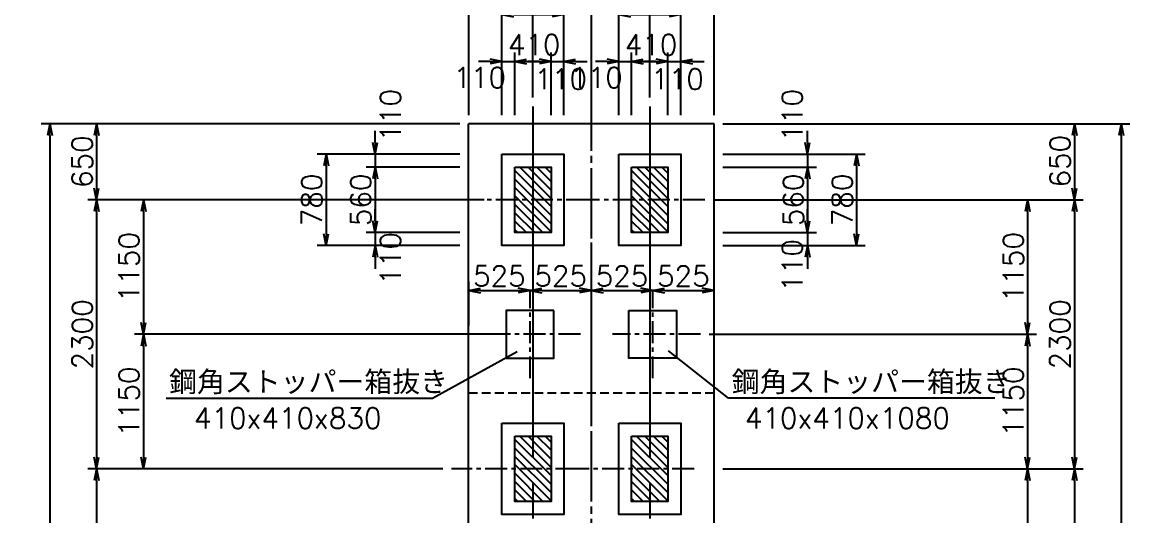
# Model space of a CAD drawing. Extents: x 284700 to 368800, y 984 to 60384.
# Drawn here: x 329771 to 348734, y 40864 to 49309 of the extents above; entities that cross this region are included whole.
import ezdxf

# ---------------------------------------------------------------- set-up
doc = ezdxf.new("R2010")
doc.units = 0
doc.header["$LTSCALE"] = 300
doc.header["$MEASUREMENT"] = 0
for name, pattern in [('CENTER', [2, 1.25, -0.25, 0.25, -0.25]), ('HIDDEN', [0.375, 0.25, -0.125]), ('TEN1SEN1', [25, 20, -1.5, 2, -1.5])]:
    doc.linetypes.add(name, pattern=pattern)
doc.layers.get('0').update_dxf_attribs({"linetype": 'CONTINUOUS'})
doc.layers.get('DEFPOINTS').update_dxf_attribs({"linetype": 'CONTINUOUS'})
for name, color, linetype in [('支承部詳細図', 3, 'CONTINUOUS'), ('構造上部', 4, 'CONTINUOUS'), ('記号-1', 7, 'CONTINUOUS')]:
    doc.layers.add(name, color=color, linetype=linetype)
doc.styles.add('MS明朝', font='MS PMincho.ttf')
doc.styles.get("Standard").update_dxf_attribs({"font": 'romans.shx', "bigfont": 'extfont.shx'})
doc.dimstyles.new('DIMST1_50-1', dxfattribs={"dimscale": 100, "dimtxt": 3.5, "dimasz": 2, "dimexe": 1.5, "dimexo": 1.5, "dimgap": 0.7, "dimtad": 1, "dimdec": 0, "dimlfac": 0.5, "dimzin": 0, "dimdsep": 46, "dimtxsty": 'Standard', "dimblk": 'arrow_1', "dimcen": 1.5, "dimdle": 3, "dimclrd": 1, "dimclre": 1, "dimclrt": 3, "dimaunit": 1, "dimadec": 3, "dimazin": 0, "dimtfac": 1, "dimtdec": 0, "dimtix": 1, "dimtmove": 2, "dimatfit": 0, "dimldrblk": 'OPEN30', "dimfxl": 0, "dimtvp": 0.7, "dimtolj": 1, "dimtzin": 0, "dimarcsym": 0})

# ---------------------------------------------------------------- blocks, each defined once
blk = doc.blocks.new('arrow_1')
at = {"color": 0}
for p, q in [((0, 0), (-1, 0.2)), ((0, 0), (-1, -0.2)), ((-1, 0), (0, 0))]:
    blk.add_line(p, q, dxfattribs=at)
blk = doc.blocks.new('*D93')
at = {"layer": 'DEFPOINTS', "color": 0}
for p in [(337415, 47569), (330246, 29369), (337415, 29369)]:
    blk.add_point(p, dxfattribs=at)
at = {"layer": '支承部詳細図', "color": 1, "lineweight": -2}
for p, q in [((337265, 47569), (330096, 47569)), ((330246, 47369), (330246, 29569)), ((337265, 29369), (330096, 29369))]:
    blk.add_line(p, q, dxfattribs=at)
at = {"layer": '支承部詳細図', "color": 1, "lineweight": -2, "xscale": 200, "yscale": 200, "zscale": 200}
for p, rotation in [((330246, 47569), 90), ((330246, 29369), 270)]:
    blk.add_blockref('arrow_1', p, dxfattribs=dict(at, rotation=rotation))
at = {"layer": '支承部詳細図', "color": 3, "insert": (330001, 38469), "char_height": 350, "attachment_point": 5, "rotation": 90}
blk.add_mtext('\\A1;9100', dxfattribs=at)
blk = doc.blocks.new('_Open30')
at = {"layer": '記号-1', "color": 0, "linetype": 'Continuous', "lineweight": -2}
for p, q in [((-1, 0.268), (0, 0)), ((0, 0), (-1, -0.268)), ((0, 0), (-1, 0))]:
    blk.add_line(p, q, dxfattribs=at)
blk = doc.blocks.new('*D92')
at = {"layer": 'DEFPOINTS', "color": 0}
for p in [(341615, 47569), (341615, 29369), (348584, 29369)]:
    blk.add_point(p, dxfattribs=at)
at = {"layer": '支承部詳細図', "color": 1, "lineweight": -2}
for p, q in [((341765, 47569), (348734, 47569)), ((348584, 47369), (348584, 29569)), ((341765, 29369), (348734, 29369))]:
    blk.add_line(p, q, dxfattribs=at)
at = {"layer": '支承部詳細図', "color": 1, "lineweight": -2, "xscale": 200, "yscale": 200, "zscale": 200}
for p, rotation in [((348584, 47569), 90), ((348584, 29369), 270)]:
    blk.add_blockref('arrow_1', p, dxfattribs=dict(at, rotation=rotation))
at = {"layer": '支承部詳細図', "color": 3, "insert": (348339, 38469), "char_height": 350, "attachment_point": 5, "rotation": 90}
blk.add_mtext('\\A1;9100', dxfattribs=at)
blk = doc.blocks.new('*D100')
at = {"layer": 'DEFPOINTS', "color": 0}
for p in [(339515, 51038), (337415, 47569), (339515, 47569)]:
    blk.add_point(p, dxfattribs=at)
at = {"layer": '支承部詳細図', "color": 1, "lineweight": -2}
for p, q in [((337415, 47719), (337415, 51188)), ((337615, 51038), (339315, 51038)), ((339515, 47719), (339515, 51188))]:
    blk.add_line(p, q, dxfattribs=at)
at = {"layer": '支承部詳細図', "color": 1, "lineweight": -2, "xscale": 200, "yscale": 200, "zscale": 200, "rotation": 180}
blk.add_blockref('arrow_1', (337415, 51038), dxfattribs=at)
at = {"layer": '支承部詳細図', "color": 1, "lineweight": -2, "xscale": 200, "yscale": 200, "zscale": 200}
blk.add_blockref('arrow_1', (339515, 51038), dxfattribs=at)
at = {"layer": '支承部詳細図', "color": 3, "insert": (338465, 51283), "char_height": 350, "attachment_point": 5}
blk.add_mtext('\\A1;1050', dxfattribs=at)
blk = doc.blocks.new('*D99')
at = {"layer": 'DEFPOINTS', "color": 0}
for p in [(339515, 50238), (338515, 47869), (339515, 47669)]:
    blk.add_point(p, dxfattribs=at)
at = {"layer": '支承部詳細図', "color": 1, "lineweight": -2}
for p, q in [((338515, 48019), (338515, 50388)), ((339515, 47819), (339515, 50388)), ((338715, 50238), (339315, 50238))]:
    blk.add_line(p, q, dxfattribs=at)
at = {"layer": '支承部詳細図', "color": 1, "lineweight": -2, "xscale": 200, "yscale": 200, "zscale": 200, "rotation": 180}
blk.add_blockref('arrow_1', (338515, 50238), dxfattribs=at)
at = {"layer": '支承部詳細図', "color": 1, "lineweight": -2, "xscale": 200, "yscale": 200, "zscale": 200}
blk.add_blockref('arrow_1', (339515, 50238), dxfattribs=at)
at = {"layer": '支承部詳細図', "color": 3, "insert": (338953, 50483), "char_height": 350, "attachment_point": 5}
blk.add_mtext('\\A1;500', dxfattribs=at)
blk = doc.blocks.new('*D98')
at = {"layer": 'DEFPOINTS', "color": 0}
for p in [(338515, 50238), (338515, 47869), (337415, 47569)]:
    blk.add_point(p, dxfattribs=at)
at = {"layer": '支承部詳細図', "color": 1, "lineweight": -2}
for p, q in [((337415, 47719), (337415, 50388)), ((338515, 48019), (338515, 50388)), ((337615, 50238), (338315, 50238))]:
    blk.add_line(p, q, dxfattribs=at)
at = {"layer": '支承部詳細図', "color": 1, "lineweight": -2, "xscale": 200, "yscale": 200, "zscale": 200, "rotation": 180}
blk.add_blockref('arrow_1', (337415, 50238), dxfattribs=at)
at = {"layer": '支承部詳細図', "color": 1, "lineweight": -2, "xscale": 200, "yscale": 200, "zscale": 200}
blk.add_blockref('arrow_1', (338515, 50238), dxfattribs=at)
at = {"layer": '支承部詳細図', "color": 3, "insert": (337706, 50483), "char_height": 350, "attachment_point": 5}
blk.add_mtext('\\A1;550', dxfattribs=at)
blk = doc.blocks.new('*D97')
at = {"layer": 'DEFPOINTS', "color": 0}
for p in [(339045, 49438), (337985, 47569), (339045, 47569)]:
    blk.add_point(p, dxfattribs=at)
at = {"layer": '支承部詳細図', "color": 1, "lineweight": -2}
for p, q in [((337985, 47719), (337985, 49588)), ((339045, 47719), (339045, 49588)), ((338185, 49438), (338845, 49438))]:
    blk.add_line(p, q, dxfattribs=at)
at = {"layer": '支承部詳細図', "color": 1, "lineweight": -2, "xscale": 200, "yscale": 200, "zscale": 200, "rotation": 180}
blk.add_blockref('arrow_1', (337985, 49438), dxfattribs=at)
at = {"layer": '支承部詳細図', "color": 1, "lineweight": -2, "xscale": 200, "yscale": 200, "zscale": 200}
blk.add_blockref('arrow_1', (339045, 49438), dxfattribs=at)
at = {"layer": '支承部詳細図', "color": 3, "insert": (338515, 49683), "char_height": 350, "attachment_point": 5}
blk.add_mtext('\\A1;530', dxfattribs=at)
blk = doc.blocks.new('*D96')
at = {"layer": 'DEFPOINTS', "color": 0}
for p in [(340515, 50238), (340515, 47869), (341615, 47569)]:
    blk.add_point(p, dxfattribs=at)
at = {"layer": '支承部詳細図', "color": 1, "lineweight": -2}
for p, q in [((340515, 48019), (340515, 50388)), ((341615, 47719), (341615, 50388)), ((341415, 50238), (340715, 50238))]:
    blk.add_line(p, q, dxfattribs=at)
at = {"layer": '支承部詳細図', "color": 1, "lineweight": -2, "xscale": 200, "yscale": 200, "zscale": 200, "rotation": 180}
blk.add_blockref('arrow_1', (340515, 50238), dxfattribs=at)
at = {"layer": '支承部詳細図', "color": 1, "lineweight": -2, "xscale": 200, "yscale": 200, "zscale": 200}
blk.add_blockref('arrow_1', (341615, 50238), dxfattribs=at)
at = {"layer": '支承部詳細図', "color": 3, "insert": (341304, 50491), "char_height": 350, "attachment_point": 5}
blk.add_mtext('\\A1;550', dxfattribs=at)
blk = doc.blocks.new('*D95')
at = {"layer": 'DEFPOINTS', "color": 0}
for p in [(339515, 51038), (339515, 47569), (341615, 47569)]:
    blk.add_point(p, dxfattribs=at)
at = {"layer": '支承部詳細図', "color": 1, "lineweight": -2}
for p, q in [((339515, 47719), (339515, 51188)), ((341415, 51038), (339715, 51038)), ((341615, 47719), (341615, 51188))]:
    blk.add_line(p, q, dxfattribs=at)
at = {"layer": '支承部詳細図', "color": 1, "lineweight": -2, "xscale": 200, "yscale": 200, "zscale": 200, "rotation": 180}
blk.add_blockref('arrow_1', (339515, 51038), dxfattribs=at)
at = {"layer": '支承部詳細図', "color": 1, "lineweight": -2, "xscale": 200, "yscale": 200, "zscale": 200}
blk.add_blockref('arrow_1', (341615, 51038), dxfattribs=at)
at = {"layer": '支承部詳細図', "color": 3, "insert": (340565, 51283), "char_height": 350, "attachment_point": 5}
blk.add_mtext('\\A1;1050', dxfattribs=at)
blk = doc.blocks.new('*D94')
at = {"layer": 'DEFPOINTS', "color": 0}
for p in [(337415, 51838), (337415, 47569), (341615, 47569)]:
    blk.add_point(p, dxfattribs=at)
at = {"layer": '支承部詳細図', "color": 1, "lineweight": -2}
for p, q in [((337415, 47719), (337415, 51988)), ((341615, 47719), (341615, 51988)), ((341415, 51838), (337615, 51838))]:
    blk.add_line(p, q, dxfattribs=at)
at = {"layer": '支承部詳細図', "color": 1, "lineweight": -2, "xscale": 200, "yscale": 200, "zscale": 200, "rotation": 180}
blk.add_blockref('arrow_1', (337415, 51838), dxfattribs=at)
at = {"layer": '支承部詳細図', "color": 1, "lineweight": -2, "xscale": 200, "yscale": 200, "zscale": 200}
blk.add_blockref('arrow_1', (341615, 51838), dxfattribs=at)
at = {"layer": '支承部詳細図', "color": 3, "insert": (339515, 52083), "char_height": 350, "attachment_point": 5}
blk.add_mtext('\\A1;2100', dxfattribs=at)
blk = doc.blocks.new('*D118')
at = {"layer": 'DEFPOINTS', "color": 0, "linetype": 'Continuous'}
for p in [(337121, 41669), (331046, 35269), (336971, 35269)]:
    blk.add_point(p, dxfattribs=at)
at = {"layer": '構造上部', "color": 1, "linetype": 'Continuous', "lineweight": -2}
for p, q in [((336971, 41669), (330896, 41669)), ((331046, 41469), (331046, 35469)), ((336821, 35269), (330896, 35269))]:
    blk.add_line(p, q, dxfattribs=at)
at = {"layer": '構造上部', "color": 1, "linetype": 'Continuous', "lineweight": -2, "xscale": 200, "yscale": 200, "zscale": 200}
for p, rotation in [((331046, 41669), 90), ((331046, 35269), 270)]:
    blk.add_blockref('arrow_1', p, dxfattribs=dict(at, rotation=rotation))
at = {"layer": '構造上部', "color": 3, "linetype": 'Continuous', "insert": (330801, 38469), "char_height": 350, "attachment_point": 5, "rotation": 90}
blk.add_mtext('\\A1;3200', dxfattribs=at)
blk = doc.blocks.new('*D101')
at = {"layer": 'DEFPOINTS', "color": 0}
for p in [(341765, 41669), (341275, 35269), (347784, 35269)]:
    blk.add_point(p, dxfattribs=at)
at = {"layer": '支承部詳細図', "color": 1, "lineweight": -2}
for p, q in [((341915, 41669), (347934, 41669)), ((347784, 41469), (347784, 35469)), ((341425, 35269), (347934, 35269))]:
    blk.add_line(p, q, dxfattribs=at)
at = {"layer": '支承部詳細図', "color": 1, "lineweight": -2, "xscale": 200, "yscale": 200, "zscale": 200}
for p, rotation in [((347784, 41669), 90), ((347784, 35269), 270)]:
    blk.add_blockref('arrow_1', p, dxfattribs=dict(at, rotation=rotation))
at = {"layer": '支承部詳細図', "color": 3, "insert": (347539, 38469), "char_height": 350, "attachment_point": 5, "rotation": 90}
blk.add_mtext('\\A1;3200', dxfattribs=at)
blk = doc.blocks.new('*D108')
at = {"layer": 'DEFPOINTS', "color": 0}
for p in [(337828, 46269), (331846, 43969), (338223, 43969)]:
    blk.add_point(p, dxfattribs=at)
at = {"layer": '支承部詳細図', "color": 1, "lineweight": -2}
for p, q in [((337678, 46269), (331696, 46269)), ((331846, 46069), (331846, 44169)), ((338073, 43969), (331696, 43969))]:
    blk.add_line(p, q, dxfattribs=at)
at = {"layer": '支承部詳細図', "color": 1, "lineweight": -2, "xscale": 200, "yscale": 200, "zscale": 200}
for p, rotation in [((331846, 46269), 90), ((331846, 43969), 270)]:
    blk.add_blockref('arrow_1', p, dxfattribs=dict(at, rotation=rotation))
at = {"layer": '支承部詳細図', "color": 3, "insert": (331601, 45119), "char_height": 350, "attachment_point": 5, "rotation": 90}
blk.add_mtext('\\A1;1150', dxfattribs=at)
blk = doc.blocks.new('*D107')
at = {"layer": 'DEFPOINTS', "color": 0}
for p in [(337415, 46269), (331046, 41669), (337121, 41669)]:
    blk.add_point(p, dxfattribs=at)
at = {"layer": '支承部詳細図', "color": 1, "lineweight": -2}
for p, q in [((337265, 46269), (330896, 46269)), ((331046, 46069), (331046, 41869)), ((336971, 41669), (330896, 41669))]:
    blk.add_line(p, q, dxfattribs=at)
at = {"layer": '支承部詳細図', "color": 1, "lineweight": -2, "xscale": 200, "yscale": 200, "zscale": 200}
for p, rotation in [((331046, 46269), 90), ((331046, 41669), 270)]:
    blk.add_blockref('arrow_1', p, dxfattribs=dict(at, rotation=rotation))
at = {"layer": '支承部詳細図', "color": 3, "insert": (330801, 43969), "char_height": 350, "attachment_point": 5, "rotation": 90}
blk.add_mtext('\\A1;2300', dxfattribs=at)
blk = doc.blocks.new('*D106')
at = {"layer": 'DEFPOINTS', "color": 0}
for p in [(341615, 47569), (341457, 46269), (347784, 46269)]:
    blk.add_point(p, dxfattribs=at)
at = {"layer": '支承部詳細図', "color": 1, "lineweight": -2}
for p, q in [((341765, 47569), (347934, 47569)), ((347784, 47369), (347784, 46469)), ((341607, 46269), (347934, 46269))]:
    blk.add_line(p, q, dxfattribs=at)
at = {"layer": '支承部詳細図', "color": 1, "lineweight": -2, "xscale": 200, "yscale": 200, "zscale": 200}
for p, rotation in [((347784, 47569), 90), ((347784, 46269), 270)]:
    blk.add_blockref('arrow_1', p, dxfattribs=dict(at, rotation=rotation))
at = {"layer": '支承部詳細図', "color": 3, "insert": (347539, 46931), "char_height": 350, "attachment_point": 5, "rotation": 90}
blk.add_mtext('\\A1;650', dxfattribs=at)
blk = doc.blocks.new('*D110')
at = {"layer": 'DEFPOINTS', "color": 0}
for p in [(338223, 43969), (331846, 41669), (337121, 41669)]:
    blk.add_point(p, dxfattribs=at)
at = {"layer": '支承部詳細図', "color": 1, "lineweight": -2}
for p, q in [((338073, 43969), (331696, 43969)), ((331846, 43769), (331846, 41869)), ((336971, 41669), (331696, 41669))]:
    blk.add_line(p, q, dxfattribs=at)
at = {"layer": '支承部詳細図', "color": 1, "lineweight": -2, "xscale": 200, "yscale": 200, "zscale": 200}
for p, rotation in [((331846, 43969), 90), ((331846, 41669), 270)]:
    blk.add_blockref('arrow_1', p, dxfattribs=dict(at, rotation=rotation))
at = {"layer": '支承部詳細図', "color": 3, "insert": (331601, 42819), "char_height": 350, "attachment_point": 5, "rotation": 90}
blk.add_mtext('\\A1;1150', dxfattribs=at)
blk = doc.blocks.new('*D109')
at = {"layer": 'DEFPOINTS', "color": 0}
for p in [(341765, 46269), (341383, 43969), (346984, 43969)]:
    blk.add_point(p, dxfattribs=at)
at = {"layer": '支承部詳細図', "color": 1, "lineweight": -2}
for p, q in [((341915, 46269), (347134, 46269)), ((346984, 46069), (346984, 44169)), ((341533, 43969), (347134, 43969))]:
    blk.add_line(p, q, dxfattribs=at)
at = {"layer": '支承部詳細図', "color": 1, "lineweight": -2, "xscale": 200, "yscale": 200, "zscale": 200}
for p, rotation in [((346984, 46269), 90), ((346984, 43969), 270)]:
    blk.add_blockref('arrow_1', p, dxfattribs=dict(at, rotation=rotation))
at = {"layer": '支承部詳細図', "color": 3, "insert": (346739, 45119), "char_height": 350, "attachment_point": 5, "rotation": 90}
blk.add_mtext('\\A1;1150', dxfattribs=at)
blk = doc.blocks.new('*D115')
at = {"layer": 'DEFPOINTS', "color": 0, "linetype": 'Continuous'}
for p in [(337415, 45709), (335813, 45489), (337415, 45489)]:
    blk.add_point(p, dxfattribs=at)
at = {"layer": '支承部詳細図', "color": 1, "linetype": 'Continuous', "lineweight": -2}
for p, q in [((335813, 45909), (335813, 46109)), ((337265, 45709), (335663, 45709)), ((335813, 45709), (335813, 45489)), ((337265, 45489), (335663, 45489)), ((335813, 45289), (335813, 45089))]:
    blk.add_line(p, q, dxfattribs=at)
at = {"layer": '支承部詳細図', "color": 1, "linetype": 'Continuous', "lineweight": -2, "xscale": 200, "yscale": 200, "zscale": 200}
for p, rotation in [((335813, 45709), 270), ((335813, 45489), 90)]:
    blk.add_blockref('arrow_1', p, dxfattribs=dict(at, rotation=rotation))
at = {"layer": '支承部詳細図', "color": 3, "linetype": 'Continuous', "insert": (336076, 45268), "char_height": 350, "attachment_point": 5, "rotation": 90}
blk.add_mtext('\\A1;110', dxfattribs=at)
blk = doc.blocks.new('*D114')
at = {"layer": 'DEFPOINTS', "color": 0}
for p in [(337415, 47569), (331046, 46269), (337828, 46269)]:
    blk.add_point(p, dxfattribs=at)
at = {"layer": '支承部詳細図', "color": 1, "lineweight": -2}
for p, q in [((337265, 47569), (330896, 47569)), ((331046, 47369), (331046, 46469)), ((337678, 46269), (330896, 46269))]:
    blk.add_line(p, q, dxfattribs=at)
at = {"layer": '支承部詳細図', "color": 1, "lineweight": -2, "xscale": 200, "yscale": 200, "zscale": 200}
for p, rotation in [((331046, 47569), 90), ((331046, 46269), 270)]:
    blk.add_blockref('arrow_1', p, dxfattribs=dict(at, rotation=rotation))
at = {"layer": '支承部詳細図', "color": 3, "insert": (330798, 46922), "char_height": 350, "attachment_point": 5, "rotation": 90}
blk.add_mtext('\\A1;650', dxfattribs=at)
blk = doc.blocks.new('*D113')
at = {"layer": 'DEFPOINTS', "color": 0, "linetype": 'Continuous'}
for p in [(337415, 47049), (334974, 45489), (337415, 45489)]:
    blk.add_point(p, dxfattribs=at)
at = {"layer": '支承部詳細図', "color": 1, "linetype": 'Continuous', "lineweight": -2}
for p, q in [((337265, 47049), (334824, 47049)), ((334974, 46849), (334974, 45689)), ((337265, 45489), (334824, 45489))]:
    blk.add_line(p, q, dxfattribs=at)
at = {"layer": '支承部詳細図', "color": 1, "linetype": 'Continuous', "lineweight": -2, "xscale": 200, "yscale": 200, "zscale": 200}
for p, rotation in [((334974, 47049), 90), ((334974, 45489), 270)]:
    blk.add_blockref('arrow_1', p, dxfattribs=dict(at, rotation=rotation))
at = {"layer": '支承部詳細図', "color": 3, "linetype": 'Continuous', "insert": (334729, 46269), "char_height": 350, "attachment_point": 5, "rotation": 90}
blk.add_mtext('\\A1;780', dxfattribs=at)
blk = doc.blocks.new('*D112')
at = {"layer": 'DEFPOINTS', "color": 0, "linetype": 'Continuous'}
for p in [(337415, 47049), (335813, 46829), (337415, 46829)]:
    blk.add_point(p, dxfattribs=at)
at = {"layer": '支承部詳細図', "color": 1, "linetype": 'Continuous', "lineweight": -2}
for p, q in [((335813, 47249), (335813, 47449)), ((337265, 47049), (335663, 47049)), ((335813, 47049), (335813, 46829)), ((337265, 46829), (335663, 46829)), ((335813, 46629), (335813, 46429))]:
    blk.add_line(p, q, dxfattribs=at)
at = {"layer": '支承部詳細図', "color": 1, "linetype": 'Continuous', "lineweight": -2, "xscale": 200, "yscale": 200, "zscale": 200}
for p, rotation in [((335813, 47049), 270), ((335813, 46829), 90)]:
    blk.add_blockref('arrow_1', p, dxfattribs=dict(at, rotation=rotation))
at = {"layer": '支承部詳細図', "color": 3, "linetype": 'Continuous', "insert": (336076, 47716), "char_height": 350, "attachment_point": 5, "rotation": 90}
blk.add_mtext('\\A1;110', dxfattribs=at)
blk = doc.blocks.new('*D111')
at = {"layer": 'DEFPOINTS', "color": 0, "linetype": 'Continuous'}
for p in [(337415, 46829), (335813, 45709), (337415, 45709)]:
    blk.add_point(p, dxfattribs=at)
at = {"layer": '支承部詳細図', "color": 1, "linetype": 'Continuous', "lineweight": -2}
for p, q in [((337265, 46829), (335663, 46829)), ((335813, 46629), (335813, 45909)), ((337265, 45709), (335663, 45709))]:
    blk.add_line(p, q, dxfattribs=at)
at = {"layer": '支承部詳細図', "color": 1, "linetype": 'Continuous', "lineweight": -2, "xscale": 200, "yscale": 200, "zscale": 200}
for p, rotation in [((335813, 46829), 90), ((335813, 45709), 270)]:
    blk.add_blockref('arrow_1', p, dxfattribs=dict(at, rotation=rotation))
at = {"layer": '支承部詳細図', "color": 3, "linetype": 'Continuous', "insert": (335568, 46269), "char_height": 350, "attachment_point": 5, "rotation": 90}
blk.add_mtext('\\A1;560', dxfattribs=at)
blk = doc.blocks.new('*D117')
at = {"layer": 'DEFPOINTS', "color": 0}
for p in [(339045, 48638), (338825, 47569), (339045, 47569)]:
    blk.add_point(p, dxfattribs=at)
at = {"layer": '支承部詳細図', "color": 1, "lineweight": -2}
for p, q in [((338825, 47719), (338825, 48788)), ((339045, 47719), (339045, 48788)), ((338625, 48638), (338425, 48638)), ((338825, 48638), (339045, 48638)), ((339245, 48638), (339445, 48638))]:
    blk.add_line(p, q, dxfattribs=at)
at = {"layer": '支承部詳細図', "color": 1, "lineweight": -2, "xscale": 200, "yscale": 200, "zscale": 200}
blk.add_blockref('arrow_1', (338825, 48638), dxfattribs=at)
at = {"layer": '支承部詳細図', "color": 1, "lineweight": -2, "xscale": 200, "yscale": 200, "zscale": 200, "rotation": 180}
blk.add_blockref('arrow_1', (339045, 48638), dxfattribs=at)
at = {"layer": '支承部詳細図', "color": 3, "insert": (338991, 48335), "char_height": 350, "attachment_point": 5}
blk.add_mtext('\\A1;110', dxfattribs=at)
blk = doc.blocks.new('*D116')
at = {"layer": 'DEFPOINTS', "color": 0}
for p in [(338205, 48638), (337985, 47569), (338205, 47569)]:
    blk.add_point(p, dxfattribs=at)
at = {"layer": '支承部詳細図', "color": 1, "lineweight": -2}
for p, q in [((337985, 47719), (337985, 48788)), ((338205, 47719), (338205, 48788)), ((337785, 48638), (337585, 48638)), ((337985, 48638), (338205, 48638)), ((338405, 48638), (338605, 48638))]:
    blk.add_line(p, q, dxfattribs=at)
at = {"layer": '支承部詳細図', "color": 1, "lineweight": -2, "xscale": 200, "yscale": 200, "zscale": 200}
blk.add_blockref('arrow_1', (337985, 48638), dxfattribs=at)
at = {"layer": '支承部詳細図', "color": 1, "lineweight": -2, "xscale": 200, "yscale": 200, "zscale": 200, "rotation": 180}
blk.add_blockref('arrow_1', (338205, 48638), dxfattribs=at)
at = {"layer": '支承部詳細図', "color": 3, "insert": (337604, 48360), "char_height": 350, "attachment_point": 5}
blk.add_mtext('\\A1;110', dxfattribs=at)
blk = doc.blocks.new('*D122')
at = {"layer": 'DEFPOINTS', "color": 0}
for p in [(340515, 50238), (340515, 47869), (339515, 47569)]:
    blk.add_point(p, dxfattribs=at)
at = {"layer": '支承部詳細図', "color": 1, "lineweight": -2}
for p, q in [((339515, 47719), (339515, 50388)), ((340515, 48019), (340515, 50388)), ((339715, 50238), (340315, 50238))]:
    blk.add_line(p, q, dxfattribs=at)
at = {"layer": '支承部詳細図', "color": 1, "lineweight": -2, "xscale": 200, "yscale": 200, "zscale": 200, "rotation": 180}
blk.add_blockref('arrow_1', (339515, 50238), dxfattribs=at)
at = {"layer": '支承部詳細図', "color": 1, "lineweight": -2, "xscale": 200, "yscale": 200, "zscale": 200}
blk.add_blockref('arrow_1', (340515, 50238), dxfattribs=at)
at = {"layer": '支承部詳細図', "color": 3, "insert": (340030, 50483), "char_height": 350, "attachment_point": 5}
blk.add_mtext('\\A1;500', dxfattribs=at)
blk = doc.blocks.new('*D123')
at = {"layer": 'DEFPOINTS', "color": 0}
for p in [(341045, 49438), (339985, 47569), (341045, 47569)]:
    blk.add_point(p, dxfattribs=at)
at = {"layer": '支承部詳細図', "color": 1, "lineweight": -2}
for p, q in [((339985, 47719), (339985, 49588)), ((341045, 47719), (341045, 49588)), ((340185, 49438), (340845, 49438))]:
    blk.add_line(p, q, dxfattribs=at)
at = {"layer": '支承部詳細図', "color": 1, "lineweight": -2, "xscale": 200, "yscale": 200, "zscale": 200, "rotation": 180}
blk.add_blockref('arrow_1', (339985, 49438), dxfattribs=at)
at = {"layer": '支承部詳細図', "color": 1, "lineweight": -2, "xscale": 200, "yscale": 200, "zscale": 200}
blk.add_blockref('arrow_1', (341045, 49438), dxfattribs=at)
at = {"layer": '支承部詳細図', "color": 3, "insert": (340515, 49683), "char_height": 350, "attachment_point": 5}
blk.add_mtext('\\A1;530', dxfattribs=at)
blk = doc.blocks.new('*D124')
at = {"layer": 'DEFPOINTS', "color": 0}
for p in [(341045, 48638), (340825, 47569), (341045, 47569)]:
    blk.add_point(p, dxfattribs=at)
at = {"layer": '支承部詳細図', "color": 1, "lineweight": -2}
for p, q in [((340825, 47719), (340825, 48788)), ((341045, 47719), (341045, 48788)), ((340625, 48638), (340425, 48638)), ((340825, 48638), (341045, 48638)), ((341245, 48638), (341445, 48638))]:
    blk.add_line(p, q, dxfattribs=at)
at = {"layer": '支承部詳細図', "color": 1, "lineweight": -2, "xscale": 200, "yscale": 200, "zscale": 200}
blk.add_blockref('arrow_1', (340825, 48638), dxfattribs=at)
at = {"layer": '支承部詳細図', "color": 1, "lineweight": -2, "xscale": 200, "yscale": 200, "zscale": 200, "rotation": 180}
blk.add_blockref('arrow_1', (341045, 48638), dxfattribs=at)
at = {"layer": '支承部詳細図', "color": 3, "insert": (340991, 48335), "char_height": 350, "attachment_point": 5}
blk.add_mtext('\\A1;110', dxfattribs=at)
blk = doc.blocks.new('*D125')
at = {"layer": 'DEFPOINTS', "color": 0}
for p in [(340205, 48638), (339985, 47569), (340205, 47569)]:
    blk.add_point(p, dxfattribs=at)
at = {"layer": '支承部詳細図', "color": 1, "lineweight": -2}
for p, q in [((339985, 47719), (339985, 48788)), ((340205, 47719), (340205, 48788)), ((339785, 48638), (339585, 48638)), ((339985, 48638), (340205, 48638)), ((340405, 48638), (340605, 48638))]:
    blk.add_line(p, q, dxfattribs=at)
at = {"layer": '支承部詳細図', "color": 1, "lineweight": -2, "xscale": 200, "yscale": 200, "zscale": 200}
blk.add_blockref('arrow_1', (339985, 48638), dxfattribs=at)
at = {"layer": '支承部詳細図', "color": 1, "lineweight": -2, "xscale": 200, "yscale": 200, "zscale": 200, "rotation": 180}
blk.add_blockref('arrow_1', (340205, 48638), dxfattribs=at)
at = {"layer": '支承部詳細図', "color": 3, "insert": (339604, 48360), "char_height": 350, "attachment_point": 5}
blk.add_mtext('\\A1;110', dxfattribs=at)
blk = doc.blocks.new('*D129')
at = {"layer": 'DEFPOINTS', "color": 0, "linetype": 'Continuous'}
for p in [(341615, 46829), (341615, 45709), (343217, 45709)]:
    blk.add_point(p, dxfattribs=at)
at = {"layer": '支承部詳細図', "color": 1, "linetype": 'Continuous', "lineweight": -2}
for p, q in [((341765, 46829), (343367, 46829)), ((343217, 46629), (343217, 45909)), ((341765, 45709), (343367, 45709))]:
    blk.add_line(p, q, dxfattribs=at)
at = {"layer": '支承部詳細図', "color": 1, "linetype": 'Continuous', "lineweight": -2, "xscale": 200, "yscale": 200, "zscale": 200}
for p, rotation in [((343217, 46829), 90), ((343217, 45709), 270)]:
    blk.add_blockref('arrow_1', p, dxfattribs=dict(at, rotation=rotation))
at = {"layer": '支承部詳細図', "color": 3, "linetype": 'Continuous', "insert": (342972, 46269), "char_height": 350, "attachment_point": 5, "rotation": 90}
blk.add_mtext('\\A1;560', dxfattribs=at)
blk = doc.blocks.new('*D127')
at = {"layer": 'DEFPOINTS', "color": 0, "linetype": 'Continuous'}
for p in [(341615, 47049), (341615, 45489), (344055, 45489)]:
    blk.add_point(p, dxfattribs=at)
at = {"layer": '支承部詳細図', "color": 1, "linetype": 'Continuous', "lineweight": -2}
for p, q in [((341765, 47049), (344205, 47049)), ((344055, 46849), (344055, 45689)), ((341765, 45489), (344205, 45489))]:
    blk.add_line(p, q, dxfattribs=at)
at = {"layer": '支承部詳細図', "color": 1, "linetype": 'Continuous', "lineweight": -2, "xscale": 200, "yscale": 200, "zscale": 200}
for p, rotation in [((344055, 47049), 90), ((344055, 45489), 270)]:
    blk.add_blockref('arrow_1', p, dxfattribs=dict(at, rotation=rotation))
at = {"layer": '支承部詳細図', "color": 3, "linetype": 'Continuous', "insert": (343810, 46269), "char_height": 350, "attachment_point": 5, "rotation": 90}
blk.add_mtext('\\A1;780', dxfattribs=at)
blk = doc.blocks.new('*D126')
at = {"layer": 'DEFPOINTS', "color": 0, "linetype": 'Continuous'}
for p in [(341615, 45709), (341615, 45489), (343217, 45489)]:
    blk.add_point(p, dxfattribs=at)
at = {"layer": '支承部詳細図', "color": 1, "linetype": 'Continuous', "lineweight": -2}
for p, q in [((343217, 45909), (343217, 46109)), ((341765, 45709), (343367, 45709)), ((343217, 45709), (343217, 45489)), ((341765, 45489), (343367, 45489)), ((343217, 45289), (343217, 45089))]:
    blk.add_line(p, q, dxfattribs=at)
at = {"layer": '支承部詳細図', "color": 1, "linetype": 'Continuous', "lineweight": -2, "xscale": 200, "yscale": 200, "zscale": 200}
for p, rotation in [((343217, 45709), 270), ((343217, 45489), 90)]:
    blk.add_blockref('arrow_1', p, dxfattribs=dict(at, rotation=rotation))
at = {"layer": '支承部詳細図', "color": 3, "linetype": 'Continuous', "insert": (342954, 45148), "char_height": 350, "attachment_point": 5, "rotation": 90}
blk.add_mtext('\\A1;110', dxfattribs=at)
blk = doc.blocks.new('*D128')
at = {"layer": 'DEFPOINTS', "color": 0, "linetype": 'Continuous'}
for p in [(341615, 47049), (341615, 46829), (343217, 46829)]:
    blk.add_point(p, dxfattribs=at)
at = {"layer": '支承部詳細図', "color": 1, "linetype": 'Continuous', "lineweight": -2}
for p, q in [((343217, 47249), (343217, 47449)), ((341765, 47049), (343367, 47049)), ((343217, 47049), (343217, 46829)), ((341765, 46829), (343367, 46829)), ((343217, 46629), (343217, 46429))]:
    blk.add_line(p, q, dxfattribs=at)
at = {"layer": '支承部詳細図', "color": 1, "linetype": 'Continuous', "lineweight": -2, "xscale": 200, "yscale": 200, "zscale": 200}
for p, rotation in [((343217, 47049), 270), ((343217, 46829), 90)]:
    blk.add_blockref('arrow_1', p, dxfattribs=dict(at, rotation=rotation))
at = {"layer": '支承部詳細図', "color": 3, "linetype": 'Continuous', "insert": (342954, 47716), "char_height": 350, "attachment_point": 5, "rotation": 90}
blk.add_mtext('\\A1;110', dxfattribs=at)
blk = doc.blocks.new('*D130')
at = {"layer": 'DEFPOINTS', "color": 0, "linetype": 'Continuous'}
for p in [(341615, 46269), (341615, 41669), (347784, 41669)]:
    blk.add_point(p, dxfattribs=at)
at = {"layer": '構造上部', "color": 1, "linetype": 'Continuous', "lineweight": -2}
for p, q in [((341765, 46269), (347934, 46269)), ((347784, 46069), (347784, 41869)), ((341765, 41669), (347934, 41669))]:
    blk.add_line(p, q, dxfattribs=at)
at = {"layer": '構造上部', "color": 1, "linetype": 'Continuous', "lineweight": -2, "xscale": 200, "yscale": 200, "zscale": 200}
for p, rotation in [((347784, 46269), 90), ((347784, 41669), 270)]:
    blk.add_blockref('arrow_1', p, dxfattribs=dict(at, rotation=rotation))
at = {"layer": '構造上部', "color": 3, "linetype": 'Continuous', "insert": (347539, 43969), "char_height": 350, "attachment_point": 5, "rotation": 90}
blk.add_mtext('\\A1;2300', dxfattribs=at)
blk = doc.blocks.new('*D133')
at = {"layer": 'DEFPOINTS', "color": 0, "linetype": 'Continuous'}
for p in [(341615, 43969), (341765, 41669), (346984, 41669)]:
    blk.add_point(p, dxfattribs=at)
at = {"layer": '構造上部', "color": 1, "linetype": 'Continuous', "lineweight": -2}
for p, q in [((341765, 43969), (347134, 43969)), ((346984, 43769), (346984, 41869)), ((341915, 41669), (347134, 41669))]:
    blk.add_line(p, q, dxfattribs=at)
at = {"layer": '構造上部', "color": 1, "linetype": 'Continuous', "lineweight": -2, "xscale": 200, "yscale": 200, "zscale": 200}
for p, rotation in [((346984, 43969), 90), ((346984, 41669), 270)]:
    blk.add_blockref('arrow_1', p, dxfattribs=dict(at, rotation=rotation))
at = {"layer": '構造上部', "color": 3, "linetype": 'Continuous', "insert": (346739, 42819), "char_height": 350, "attachment_point": 5, "rotation": 90}
blk.add_mtext('\\A1;1150', dxfattribs=at)
blk = doc.blocks.new('*D134')
at = {"layer": 'DEFPOINTS', "color": 0, "linetype": 'Continuous'}
for p in [(340565, 44721), (340565, 44721), (339515, 42969)]:
    blk.add_point(p, dxfattribs=at)
at = {"layer": '構造上部', "color": 1, "linetype": 'Continuous', "lineweight": -2}
for p, q in [((339515, 43119), (339515, 44871)), ((339715, 44721), (340365, 44721))]:
    blk.add_line(p, q, dxfattribs=at)
at = {"layer": '構造上部', "color": 1, "linetype": 'Continuous', "lineweight": -2, "xscale": 200, "yscale": 200, "zscale": 200, "rotation": 180}
blk.add_blockref('arrow_1', (339515, 44721), dxfattribs=at)
at = {"layer": '構造上部', "color": 1, "linetype": 'Continuous', "lineweight": -2, "xscale": 200, "yscale": 200, "zscale": 200}
blk.add_blockref('arrow_1', (340565, 44721), dxfattribs=at)
at = {"layer": '構造上部', "color": 3, "linetype": 'Continuous', "insert": (340040, 44966), "char_height": 350, "attachment_point": 5}
blk.add_mtext('\\A1;525', dxfattribs=at)
blk = doc.blocks.new('*D135')
at = {"layer": 'DEFPOINTS', "color": 0, "linetype": 'Continuous'}
for p in [(340565, 44721), (341615, 44721), (341615, 43969)]:
    blk.add_point(p, dxfattribs=at)
at = {"layer": '構造上部', "color": 1, "linetype": 'Continuous', "lineweight": -2}
for p, q in [((341615, 44119), (341615, 44871)), ((340765, 44721), (341415, 44721))]:
    blk.add_line(p, q, dxfattribs=at)
at = {"layer": '構造上部', "color": 1, "linetype": 'Continuous', "lineweight": -2, "xscale": 200, "yscale": 200, "zscale": 200, "rotation": 180}
blk.add_blockref('arrow_1', (340565, 44721), dxfattribs=at)
at = {"layer": '構造上部', "color": 1, "linetype": 'Continuous', "lineweight": -2, "xscale": 200, "yscale": 200, "zscale": 200}
blk.add_blockref('arrow_1', (341615, 44721), dxfattribs=at)
at = {"layer": '構造上部', "color": 3, "linetype": 'Continuous', "insert": (341090, 44966), "char_height": 350, "attachment_point": 5}
blk.add_mtext('\\A1;525', dxfattribs=at)
blk = doc.blocks.new('*D136')
at = {"layer": 'DEFPOINTS', "color": 0, "linetype": 'Continuous'}
for p in [(338465, 44721), (338465, 44721), (337415, 43969)]:
    blk.add_point(p, dxfattribs=at)
at = {"layer": '構造上部', "color": 1, "linetype": 'Continuous', "lineweight": -2}
for p, q in [((337415, 44119), (337415, 44871)), ((337615, 44721), (338265, 44721))]:
    blk.add_line(p, q, dxfattribs=at)
at = {"layer": '構造上部', "color": 1, "linetype": 'Continuous', "lineweight": -2, "xscale": 200, "yscale": 200, "zscale": 200, "rotation": 180}
blk.add_blockref('arrow_1', (337415, 44721), dxfattribs=at)
at = {"layer": '構造上部', "color": 1, "linetype": 'Continuous', "lineweight": -2, "xscale": 200, "yscale": 200, "zscale": 200}
blk.add_blockref('arrow_1', (338465, 44721), dxfattribs=at)
at = {"layer": '構造上部', "color": 3, "linetype": 'Continuous', "insert": (337940, 44966), "char_height": 350, "attachment_point": 5}
blk.add_mtext('\\A1;525', dxfattribs=at)
blk = doc.blocks.new('*D137')
at = {"layer": 'DEFPOINTS', "color": 0, "linetype": 'Continuous'}
for p in [(338465, 44721), (339515, 44721), (339515, 44721)]:
    blk.add_point(p, dxfattribs=at)
at = {"layer": '構造上部', "color": 1, "linetype": 'Continuous', "lineweight": -2}
blk.add_line((338665, 44721), (339315, 44721), dxfattribs=at)
at = {"layer": '構造上部', "color": 1, "linetype": 'Continuous', "lineweight": -2, "xscale": 200, "yscale": 200, "zscale": 200, "rotation": 180}
blk.add_blockref('arrow_1', (338465, 44721), dxfattribs=at)
at = {"layer": '構造上部', "color": 1, "linetype": 'Continuous', "lineweight": -2, "xscale": 200, "yscale": 200, "zscale": 200}
blk.add_blockref('arrow_1', (339515, 44721), dxfattribs=at)
at = {"layer": '構造上部', "color": 3, "linetype": 'Continuous', "insert": (338990, 44966), "char_height": 350, "attachment_point": 5}
blk.add_mtext('\\A1;525', dxfattribs=at)
blk = doc.blocks.new('*D138')
at = {"layer": 'DEFPOINTS', "color": 0, "linetype": 'Continuous'}
for p in [(341915, 41669), (343704, 38469), (346984, 38469)]:
    blk.add_point(p, dxfattribs=at)
at = {"layer": '構造上部', "color": 1, "linetype": 'Continuous', "lineweight": -2}
for p, q in [((342065, 41669), (347134, 41669)), ((346984, 41469), (346984, 38669)), ((343854, 38469), (347134, 38469))]:
    blk.add_line(p, q, dxfattribs=at)
at = {"layer": '構造上部', "color": 1, "linetype": 'Continuous', "lineweight": -2, "xscale": 200, "yscale": 200, "zscale": 200}
for p, rotation in [((346984, 41669), 90), ((346984, 38469), 270)]:
    blk.add_blockref('arrow_1', p, dxfattribs=dict(at, rotation=rotation))
at = {"layer": '構造上部', "color": 3, "linetype": 'Continuous', "insert": (346739, 40069), "char_height": 350, "attachment_point": 5, "rotation": 90}
blk.add_mtext('\\A1;1600', dxfattribs=at)

msp = doc.modelspace()

# ---------------------------------------------------------------- linework, layer by layer
at = {"layer": '支承部詳細図', "color": 1}
for p, q in [((338154.95042, 48637.94415), (338904.95042, 48637.94415)), ((340154.95042, 48637.94415), (340904.95042, 48637.94415)), ((336794.36945, 42877.13118), (338243.84548, 43672.31932)), ((341862.26541, 42877.13118), (340834.93615, 43684.82251))]:
    msp.add_line(p, q, dxfattribs=at)
at = {"layer": '支承部詳細図', "color": 1, "linetype": 'TEN1SEN1', "ltscale": 0.2}
msp.add_line((339514.95042, 29110.54576), (339514.95042, 48009.77707), dxfattribs=at)
at = {"layer": '支承部詳細図', "color": 1, "linetype": 'TEN1SEN1'}
for p, q in [((338514.95042, 47868.64118), (338514.95042, 29138.64118)), ((340514.95042, 47868.64118), (340514.95042, 29138.64118)), ((340514.95042, 47868.64118), (340514.95042, 29138.64118)), ((340514.95042, 47868.64118), (340514.95042, 29138.64118))]:
    msp.add_line(p, q, dxfattribs=at)
at = {"layer": '支承部詳細図', "linetype": 'Continuous'}
for p, q in [((337414.95042, 29368.64118), (337414.95042, 47568.64118)), ((341614.95042, 29368.64118), (341614.95042, 47568.64118))]:
    msp.add_line(p, q, dxfattribs=at)
at = {"layer": '支承部詳細図'}
msp.add_line((341614.95042, 47568.64118), (337414.95042, 47568.64118), dxfattribs=at)
at = {"layer": '支承部詳細図', "color": 4, "linetype": 'Continuous'}
for p, q in [((338824.95042, 46152.83105), (338204.95042, 46770.99356)), ((338824.95042, 46293.29628), (338289.60552, 46828.64118)), ((338824.95042, 46434.71628), (338431.02552, 46828.64118)), ((338824.95042, 46584.69461), (338580.27872, 46828.64118)), ((338824.95042, 46726.37495), (338722.68419, 46828.64118)), ((340824.95042, 46152.83105), (340204.95042, 46770.99356)), ((340824.95042, 46293.29628), (340289.60552, 46828.64118)), ((340824.95042, 46434.71628), (340431.02552, 46828.64118)), ((340824.95042, 46584.69461), (340580.27872, 46828.64118)), ((340824.95042, 46726.37495), (340722.68419, 46828.64118)), ((338824.95042, 46002.85272), (338204.95042, 46622.85272)), ((338824.95042, 45861.43272), (338204.95042, 46481.43272)), ((340824.95042, 46002.85272), (340204.95042, 46622.85272)), ((340824.95042, 45861.43272), (340204.95042, 46481.43272)), ((338824.95042, 45720.01272), (338204.95042, 46340.01272)), ((340824.95042, 45720.01272), (340204.95042, 46340.01272)), ((338687.2984, 45708.64118), (338204.95042, 46190.98916)), ((340687.2984, 45708.64118), (340204.95042, 46190.98916)), ((338545.8784, 45708.64118), (338204.95042, 46049.56916)), ((338404.1661, 45708.64118), (338204.95042, 45907.26645)), ((340545.8784, 45708.64118), (340204.95042, 46049.56916)), ((340404.1661, 45708.64118), (340204.95042, 45907.26645)), ((338255.43484, 45708.64118), (338204.95042, 45759.1256)), ((340255.43484, 45708.64118), (340204.95042, 45759.1256)), ((338824.95042, 41552.83105), (338204.95042, 42170.99356)), ((338824.95042, 41693.29628), (338289.60552, 42228.64118)), ((338824.95042, 41834.71628), (338431.02552, 42228.64118)), ((338824.95042, 41984.69461), (338580.27872, 42228.64118)), ((338824.95042, 42126.37495), (338722.68419, 42228.64118)), ((340824.95042, 41552.83105), (340204.95042, 42170.99356)), ((340824.95042, 41693.29628), (340289.60552, 42228.64118)), ((340824.95042, 41834.71628), (340431.02552, 42228.64118)), ((340824.95042, 41984.69461), (340580.27872, 42228.64118)), ((340824.95042, 42126.37495), (340722.68419, 42228.64118)), ((338824.95042, 41402.85272), (338204.95042, 42022.85272)), ((340824.95042, 41402.85272), (340204.95042, 42022.85272)), ((338824.95042, 41261.43272), (338204.95042, 41881.43272)), ((338824.95042, 41120.01272), (338204.95042, 41740.01272)), ((340824.95042, 41261.43272), (340204.95042, 41881.43272)), ((340824.95042, 41120.01272), (340204.95042, 41740.01272)), ((338687.2984, 41108.64118), (338204.95042, 41590.98916)), ((340687.2984, 41108.64118), (340204.95042, 41590.98916)), ((338545.8784, 41108.64118), (338204.95042, 41449.56916)), ((340545.8784, 41108.64118), (340204.95042, 41449.56916)), ((338404.1661, 41108.64118), (338204.95042, 41307.26645)), ((338255.43484, 41108.64118), (338204.95042, 41159.1256)), ((340404.1661, 41108.64118), (340204.95042, 41307.26645)), ((340255.43484, 41108.64118), (340204.95042, 41159.1256))]:
    msp.add_line(p, q, dxfattribs=at)
at = {"layer": '支承部詳細図', "color": 1, "linetype": 'CENTER'}
for p, q in [((339457.06043, 46268.64118), (337127.77601, 46268.64118)), ((341457.06043, 46268.64118), (339127.77601, 46268.64118)), ((338464.95042, 43216.67521), (338464.95042, 44720.60715)), ((340564.95042, 43216.67521), (340564.95042, 44720.60715)), ((339329.48837, 43968.64118), (337825.55643, 43968.64118)), ((341382.73243, 43968.64118), (339878.80049, 43968.64118)), ((339275.13023, 41668.64118), (337120.86176, 41668.64118)), ((341275.13023, 41668.64118), (339120.86176, 41668.64118))]:
    msp.add_line(p, q, dxfattribs=at)
at = {"layer": '支承部詳細図', "color": 6, "linetype": 'Continuous'}
msp.add_line((339514.95042, 42398.64118), (339514.95042, 45538.64118), dxfattribs=at)
at = {"layer": '支承部詳細図', "color": 3, "linetype": 'HIDDEN', "ltscale": 2}
msp.add_line((337414.95042, 42968.64118), (341614.95042, 42968.64118), dxfattribs=at)
at = {"layer": '支承部詳細図', "linetype": 'Continuous'}
for points in [[(338874.95042, 44378.64118), (338054.95042, 44378.64118), (338054.95042, 43558.64118), (338874.95042, 43558.64118)], [(340154.95042, 44378.64118), (340974.95042, 44378.64118), (340974.95042, 43558.64118), (340154.95042, 43558.64118)]]:
    msp.add_lwpolyline(points, close=True, dxfattribs=at)
at = {"layer": '支承部詳細図', "color": 1, "linetype": 'Continuous', "flags": 128}
for points in [[(332234.21873, 42877.13118), (336794.36945, 42877.13118)], [(346422.41613, 42877.13118), (341862.26541, 42877.13118)]]:
    msp.add_lwpolyline(points, dxfattribs=at)
at = {"layer": '構造上部', "linetype": 'Continuous'}
for points in [[(337984.95042, 47048.64118), (339044.95042, 47048.64118), (339044.95042, 45488.64118), (337984.95042, 45488.64118)], [(339984.95042, 47048.64118), (341044.95042, 47048.64118), (341044.95042, 45488.64118), (339984.95042, 45488.64118)], [(338204.95042, 46828.64118), (338824.95042, 46828.64118), (338824.95042, 45708.64118), (338204.95042, 45708.64118)], [(340204.95042, 46828.64118), (340824.95042, 46828.64118), (340824.95042, 45708.64118), (340204.95042, 45708.64118)], [(337984.95042, 42448.64118), (339044.95042, 42448.64118), (339044.95042, 40888.64118), (337984.95042, 40888.64118)], [(339984.95042, 42448.64118), (341044.95042, 42448.64118), (341044.95042, 40888.64118), (339984.95042, 40888.64118)], [(338204.95042, 42228.64118), (338824.95042, 42228.64118), (338824.95042, 41108.64118), (338204.95042, 41108.64118)], [(340204.95042, 42228.64118), (340824.95042, 42228.64118), (340824.95042, 41108.64118), (340204.95042, 41108.64118)]]:
    msp.add_lwpolyline(points, close=True, dxfattribs=at)

# ---------------------------------------------------------------- texts
at = {"layer": '支承部詳細図', "color": 3, "lineweight": 18, "style": 'MS明朝'}
for p in [(332286.88323, 42983.62744), (341918.06624, 42983.62744)]:
    msp.add_text('鋼角ストッパー箱抜き', height=350, dxfattribs=at).set_placement(p)
at = {"layer": '支承部詳細図', "color": 3}
for s, p in [('410x410x830', (332712.92945, 42359.84866)), ('410x410x1080', (342143.70541, 42359.84866))]:
    msp.add_text(s, height=350, dxfattribs=at).set_placement(p)
at = {"layer": '支承部詳細図', "color": 3, "char_height": 350, "attachment_point": 5}
for insert in [(338536.54529, 48920.21573), (340536.54529, 48920.21573)]:
    msp.add_mtext('410', dxfattribs=dict(at, insert=insert))

# ---------------------------------------------------------------- dimensions: what is measured, and where the dimension line sits
at = {"layer": '支承部詳細図', "color": 1}
for base, p1, p2, angle, picture, middle in [((337414.95042, 51837.94415), (341614.95042, 47568.64118), (337414.95042, 47568.64118), 180, '*D94', (339514.95042, 52082.94415)), ((339514.95042, 51037.94415), (337414.95042, 47568.64118), (339514.95042, 47568.64118), 0, '*D100', (338464.95042, 51282.94415)), ((339514.95042, 51037.94415), (341614.95042, 47568.64118), (339514.95042, 47568.64118), 180, '*D95', (340564.95042, 51282.94415)), ((339044.95042, 49437.94415), (337984.95042, 47568.64118), (339044.95042, 47568.64118), 0, '*D97', (338514.95042, 49682.94415)), ((341044.95042, 49437.94415), (339984.95042, 47568.64118), (341044.95042, 47568.64118), 0, '*D123', (340514.95042, 49682.94415)), ((330245.91752, 29368.64118), (337414.95042, 47568.64118), (337414.95042, 29368.64118), 90, '*D93', (330000.91752, 38468.64118)), ((348583.56332, 29368.64118), (341614.95042, 47568.64118), (341614.95042, 29368.64118), 90, '*D92', (348338.56332, 38468.64118)), ((331045.91752, 41668.64118), (337414.95042, 46268.64118), (337120.86176, 41668.64118), 90, '*D107', (330800.91752, 43968.64118)), ((331845.91752, 43968.64118), (337827.77601, 46268.64118), (338222.98445, 43968.64118), 90, '*D108', (331600.91752, 45118.64118)), ((346983.56332, 43968.64118), (341764.95042, 46268.64118), (341382.73243, 43968.64118), 90, '*D109', (346738.56332, 45118.64118)), ((331845.91752, 41668.64118), (338222.98445, 43968.64118), (337120.86176, 41668.64118), 90, '*D110', (331600.91752, 42818.64118)), ((347783.56332, 35268.64118), (341764.95042, 41668.64118), (341275.13023, 35268.64118), 90, '*D101', (347538.56332, 38468.64118))]:
    dim = msp.add_linear_dim(base=base, p1=p1, p2=p2, angle=angle, dimstyle='DIMST1_50-1', dxfattribs=at)
    dim.commit()
    dim.dimension.update_dxf_attribs({"geometry": picture, "text_midpoint": middle})
for base, p1, p2, angle, picture, middle in [((338514.95042, 50237.94415), (337414.95042, 47568.64118), (338514.95042, 47868.64118), 0, '*D98', (337705.7541, 50482.94415)), ((339514.95042, 50237.94415), (338514.95042, 47868.64118), (339514.95042, 47668.64118), 0, '*D99', (338953.40182, 50482.94415)), ((340514.95042, 50237.94415), (339514.95042, 47568.64118), (340514.95042, 47868.64118), 0, '*D122', (340030.31911, 50482.94415)), ((340514.95042, 50237.94415), (341614.95042, 47568.64118), (340514.95042, 47868.64118), 180, '*D96', (341304.29486, 50490.80426)), ((338204.95042, 48637.94415), (337984.95042, 47568.64118), (338204.95042, 47568.64118), 0, '*D116', (337603.71457, 48359.73966)), ((339044.95042, 48637.94415), (338824.95042, 47568.64118), (339044.95042, 47568.64118), 0, '*D117', (338991.0014, 48335.37131)), ((340204.95042, 48637.94415), (339984.95042, 47568.64118), (340204.95042, 47568.64118), 0, '*D125', (339603.71457, 48359.73966)), ((341044.95042, 48637.94415), (340824.95042, 47568.64118), (341044.95042, 47568.64118), 0, '*D124', (340991.0014, 48335.37131)), ((331045.91752, 46268.64118), (337414.95042, 47568.64118), (337827.77601, 46268.64118), 90, '*D114', (330798.22086, 46922.29462)), ((347783.56332, 46268.64118), (341614.95042, 47568.64118), (341457.06043, 46268.64118), 90, '*D106', (347538.56332, 46931.29648))]:
    dim = msp.add_linear_dim(base=base, p1=p1, p2=p2, angle=angle, dimstyle='DIMST1_50-1', dxfattribs=at)
    dim.commit()
    dim.dimension.update_dxf_attribs({"geometry": picture, "text_midpoint": middle, "dimtype": 160})
at = {"layer": '支承部詳細図', "linetype": 'Continuous'}
for base, p1, p2, picture, middle in [((335812.64851, 46828.64118), (337414.95042, 47048.64118), (337414.95042, 46828.64118), '*D112', (336075.98705, 47715.92385)), ((343217.25234, 46828.64118), (341614.95042, 47048.64118), (341614.95042, 46828.64118), '*D128', (342953.9138, 47715.92385)), ((335812.64851, 45488.64118), (337414.95042, 45708.64118), (337414.95042, 45488.64118), '*D115', (336075.98705, 45268.25546)), ((343217.25234, 45488.64118), (341614.95042, 45708.64118), (341614.95042, 45488.64118), '*D126', (342953.9138, 45147.82041))]:
    dim = msp.add_linear_dim(base=base, p1=p1, p2=p2, angle=90, dimstyle='DIMST1_50-1', dxfattribs=at)
    dim.commit()
    dim.dimension.update_dxf_attribs({"geometry": picture, "text_midpoint": middle, "dimtype": 160})
for base, p1, p2, picture, middle in [((334974.48961, 45488.64118), (337414.95042, 47048.64118), (337414.95042, 45488.64118), '*D113', (334729.48961, 46268.64118)), ((344055.41124, 45488.64118), (341614.95042, 47048.64118), (341614.95042, 45488.64118), '*D127', (343810.41124, 46268.64118)), ((335812.64851, 45708.64118), (337414.95042, 46828.64118), (337414.95042, 45708.64118), '*D111', (335567.64851, 46268.64118)), ((343217.25234, 45708.64118), (341614.95042, 46828.64118), (341614.95042, 45708.64118), '*D129', (342972.25234, 46268.64118))]:
    dim = msp.add_linear_dim(base=base, p1=p1, p2=p2, angle=90, dimstyle='DIMST1_50-1', dxfattribs=at)
    dim.commit()
    dim.dimension.update_dxf_attribs({"geometry": picture, "text_midpoint": middle})
at = {"layer": '構造上部', "linetype": 'Continuous'}
for base, p1, p2, picture, middle in [((347783.56332, 41668.64118), (341614.95042, 46268.64118), (341614.95042, 41668.64118), '*D130', (347538.56332, 43968.64118)), ((346983.56332, 41668.64118), (341614.95042, 43968.64118), (341764.95042, 41668.64118), '*D133', (346738.56332, 42818.64118)), ((331045.91752, 35268.64118), (337120.86176, 41668.64118), (336970.86176, 35268.64118), '*D118', (330800.91752, 38468.64118)), ((346983.56332, 38468.64118), (341914.95042, 41668.64118), (343704.14872, 38468.64118), '*D138', (346738.56332, 40068.64118))]:
    dim = msp.add_linear_dim(base=base, p1=p1, p2=p2, angle=90, dimstyle='DIMST1_50-1', dxfattribs=at)
    dim.commit()
    dim.dimension.update_dxf_attribs({"geometry": picture, "text_midpoint": middle})
for base, p1, p2, picture, middle in [((338464.95042, 44720.60715), (337414.95042, 43968.64118), (338464.95042, 44720.60715), '*D136', (337939.95042, 44965.60715)), ((339514.95042, 44720.60715), (338464.95042, 44720.60715), (339514.95042, 44720.60715), '*D137', (338989.95042, 44965.60715)), ((340564.95042, 44720.60715), (339514.95042, 42968.64118), (340564.95042, 44720.60715), '*D134', (340039.95042, 44965.60715)), ((341614.95042, 44720.60715), (340564.95042, 44720.60715), (341614.95042, 43968.64118), '*D135', (341089.95042, 44965.60715))]:
    dim = msp.add_linear_dim(base=base, p1=p1, p2=p2, dimstyle='DIMST1_50-1', dxfattribs=at)
    dim.commit()
    dim.dimension.update_dxf_attribs({"geometry": picture, "text_midpoint": middle})

doc.saveas('drawing.dxf')
